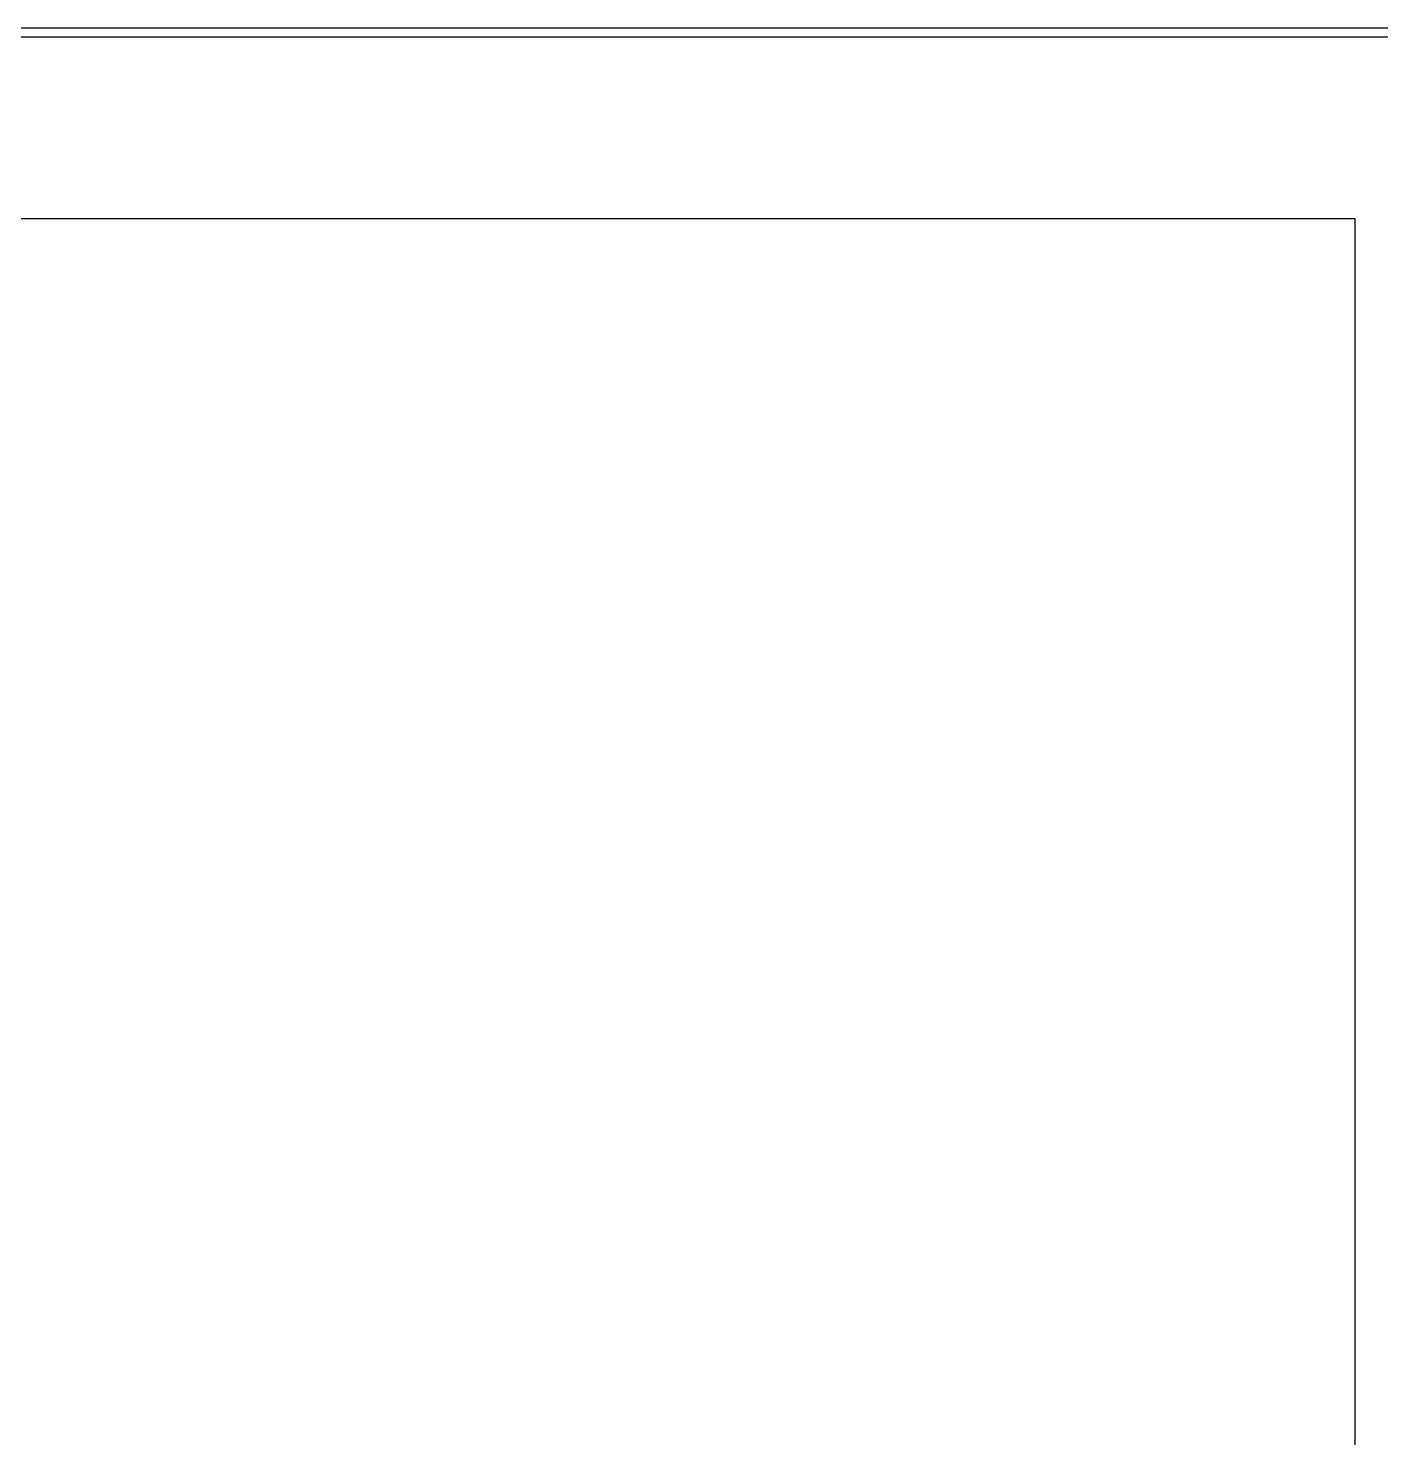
# Model space of a CAD drawing. Header units: inches. Extents: x -9450 to 207408, y -100115 to 6682.
# Drawn here: x 4702 to 7202, y 4077 to 6682 of the extents above; entities that cross this region are included whole.
import ezdxf

# ---------------------------------------------------------------- set-up
doc = ezdxf.new("R2010")
doc.units = ezdxf.units.IN
doc.header["$MEASUREMENT"] = 0
doc.layers.add('E. 图框', color=4, linetype='Continuous')

# ---------------------------------------------------------------- blocks, each defined once
blk = doc.blocks.new('eet')
at = {"layer": 'Defpoints'}
blk.add_line((7153.9, 6329.8), (7154.4, 6329.3), dxfattribs=at)
at = {"layer": 'E. 图框', "lineweight": 30}
for p, q in [((9450, 6682.5), (-9450, 6682.5)), ((7154.4, 6329.8), (-9101.9, 6329.8)), ((7154.4, 6329.8), (-9101.9, 6329.8)), ((7153.9, 6329.8), (-9101.9, 6329.8)), ((7154.4, -6329.3), (7154.4, 6329.3))]:
    blk.add_line(p, q, dxfattribs=at)
at = {"layer": 'E. 图框', "color": 7, "lineweight": 30}
blk.add_line((-9438.5, 6666.5), (9438.5, 6666.5), dxfattribs=at)

msp = doc.modelspace()

# ---------------------------------------------------------------- block references
at = {"layer": 'Defpoints'}
msp.add_blockref('eet', (0, 0), dxfattribs=at)

doc.saveas('drawing.dxf')
